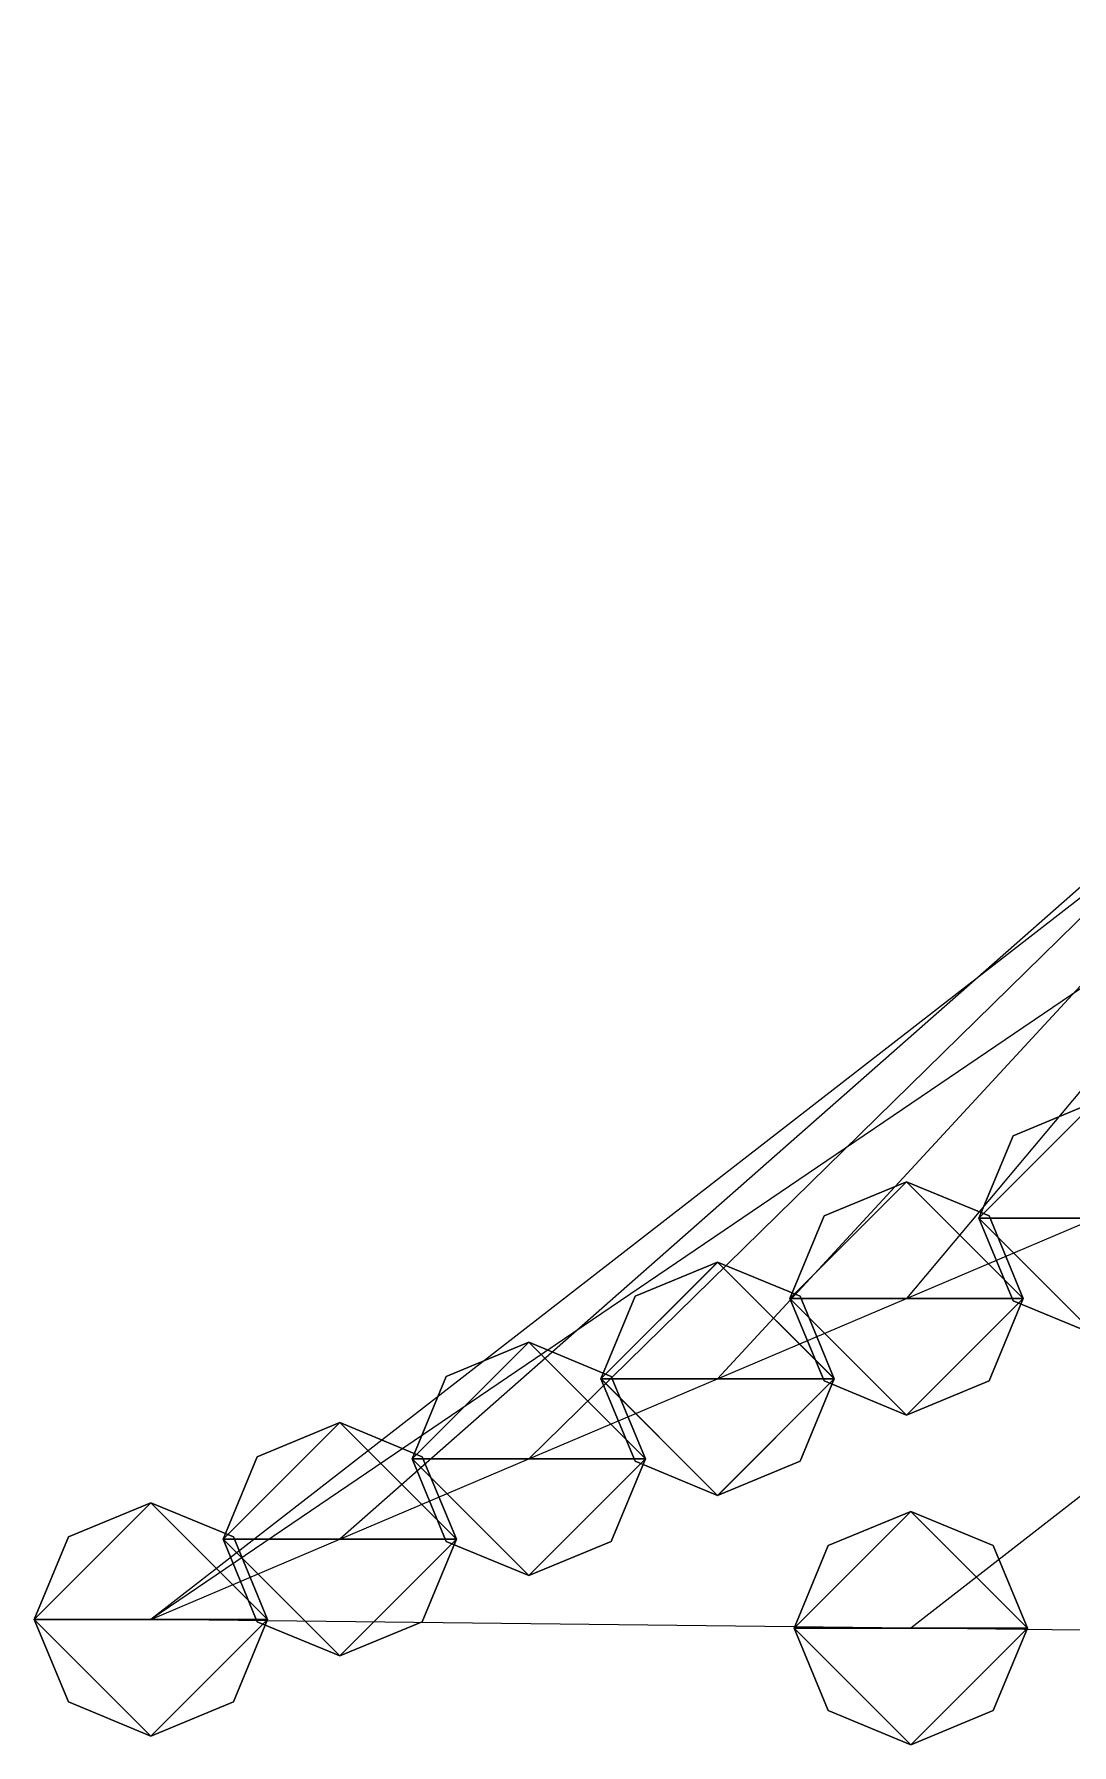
# Model space of a CAD drawing. Header units: metres. Extents: x -59 to 99, y -54 to 55.
# Drawn here: x -58.74 to -49.84, y -52.95 to -38.29 of the extents above; entities that cross this region are included whole.
import ezdxf

# ---------------------------------------------------------------- set-up
doc = ezdxf.new("R2010")
doc.units = ezdxf.units.M

msp = doc.modelspace()

# ---------------------------------------------------------------- linework, layer by layer
for p, q in [((-42.18656, -38.28588, -183.51486), (-51.258568, -49.121414, -187.83853)), ((-42.79889, -38.889984, -174.86116), (-52.877968, -49.809113, -177.99452)), ((-43.252502, -39.47351, -166.50565), (-54.497368, -50.496803, -168.15051)), ((-43.432953, -40.01529, -158.75272), (-56.116776, -51.1845, -158.3065)), ((-43.04078, -40.463684, -152.33978), (-57.736176, -51.872192, -148.46248)), ((-41.224747, -40.667046, -149.43506), (-57.736176, -51.872192, -148.46248)), ((-36.88044, -40.797417, -147.573), (-51.22329, -51.94668, -147.39627)), ((-49.639153, -47.433723, -197.68239), (-50.34626, -47.726616, -197.68243)), ((-49.639153, -47.433723, -197.68239), (-50.34626, -47.726616, -197.68243)), ((-49.639153, -47.433723, -197.68239), (-50.34626, -47.726616, -197.68243)), ((-50.34626, -47.726616, -197.68243), (-50.639153, -48.433723, -197.68256)), ((-50.34626, -47.726616, -197.68243), (-50.639153, -48.433723, -197.68256)), ((-50.34626, -47.726616, -197.68243), (-50.639153, -48.433723, -197.68256)), ((-51.258568, -48.121414, -187.83836), (-51.965675, -48.414307, -187.83841)), ((-51.258568, -48.121414, -187.83836), (-51.965675, -48.414307, -187.83841)), ((-51.258568, -48.121414, -187.83836), (-51.965675, -48.414307, -187.83841)), ((-50.55146, -48.414307, -187.83841), (-51.258568, -48.121414, -187.83836)), ((-50.55146, -48.414307, -187.83841), (-51.258568, -48.121414, -187.83836)), ((-50.55146, -48.414307, -187.83841), (-51.258568, -48.121414, -187.83836)), ((-51.965675, -48.414307, -187.83841), (-52.258568, -49.121414, -187.83853)), ((-51.965675, -48.414307, -187.83841), (-52.258568, -49.121414, -187.83853)), ((-51.965675, -48.414307, -187.83841), (-52.258568, -49.121414, -187.83853)), ((-51.258568, -49.121414, -187.83853), (-49.639153, -48.433723, -197.68256)), ((-50.639153, -48.433723, -197.68256), (-50.34626, -49.14083, -197.68268)), ((-50.639153, -48.433723, -197.68256), (-50.34626, -49.14083, -197.68268)), ((-50.639153, -48.433723, -197.68256), (-50.34626, -49.14083, -197.68268)), ((-50.258568, -49.121414, -187.83853), (-50.55146, -48.414307, -187.83841)), ((-50.258568, -49.121414, -187.83853), (-50.55146, -48.414307, -187.83841)), ((-50.258568, -49.121414, -187.83853), (-50.55146, -48.414307, -187.83841)), ((-52.877968, -48.809113, -177.99435), (-53.585075, -49.102005, -177.9944)), ((-52.877968, -48.809113, -177.99435), (-53.585075, -49.102005, -177.9944)), ((-52.877968, -48.809113, -177.99435), (-53.585075, -49.102005, -177.9944)), ((-52.17086, -49.102005, -177.9944), (-52.877968, -48.809113, -177.99435)), ((-52.17086, -49.102005, -177.9944), (-52.877968, -48.809113, -177.99435)), ((-52.17086, -49.102005, -177.9944), (-52.877968, -48.809113, -177.99435)), ((-53.585075, -49.102005, -177.9944), (-53.877968, -49.809113, -177.99452)), ((-53.585075, -49.102005, -177.9944), (-53.877968, -49.809113, -177.99452)), ((-53.585075, -49.102005, -177.9944), (-53.877968, -49.809113, -177.99452)), ((-51.877968, -49.809113, -177.99452), (-52.17086, -49.102005, -177.9944)), ((-51.877968, -49.809113, -177.99452), (-52.17086, -49.102005, -177.9944)), ((-51.877968, -49.809113, -177.99452), (-52.17086, -49.102005, -177.9944)), ((-52.877968, -49.809113, -177.99452), (-51.258568, -49.121414, -187.83853)), ((-52.258568, -49.121414, -187.83853), (-51.965675, -49.82852, -187.83865)), ((-52.258568, -49.121414, -187.83853), (-51.965675, -49.82852, -187.83865)), ((-52.258568, -49.121414, -187.83853), (-51.965675, -49.82852, -187.83865)), ((-50.55146, -49.82852, -187.83865), (-50.258568, -49.121414, -187.83853)), ((-50.55146, -49.82852, -187.83865), (-50.258568, -49.121414, -187.83853)), ((-50.55146, -49.82852, -187.83865), (-50.258568, -49.121414, -187.83853)), ((-50.34626, -49.14083, -197.68268), (-49.639153, -49.433723, -197.68272)), ((-50.34626, -49.14083, -197.68268), (-49.639153, -49.433723, -197.68272)), ((-50.34626, -49.14083, -197.68268), (-49.639153, -49.433723, -197.68272)), ((-54.497368, -49.496803, -168.15034), (-55.204475, -49.789696, -168.15039)), ((-54.497368, -49.496803, -168.15034), (-55.204475, -49.789696, -168.15039)), ((-54.497368, -49.496803, -168.15034), (-55.204475, -49.789696, -168.15039)), ((-53.79026, -49.789696, -168.15039), (-54.497368, -49.496803, -168.15034)), ((-53.79026, -49.789696, -168.15039), (-54.497368, -49.496803, -168.15034)), ((-53.79026, -49.789696, -168.15039), (-54.497368, -49.496803, -168.15034)), ((-55.204475, -49.789696, -168.15039), (-55.497368, -50.496803, -168.15051)), ((-55.204475, -49.789696, -168.15039), (-55.497368, -50.496803, -168.15051)), ((-55.204475, -49.789696, -168.15039), (-55.497368, -50.496803, -168.15051)), ((-54.497368, -50.496803, -168.15051), (-52.877968, -49.809113, -177.99452)), ((-53.877968, -49.809113, -177.99452), (-53.585075, -50.51622, -177.99464)), ((-53.877968, -49.809113, -177.99452), (-53.585075, -50.51622, -177.99464)), ((-53.877968, -49.809113, -177.99452), (-53.585075, -50.51622, -177.99464)), ((-53.497368, -50.496803, -168.15051), (-53.79026, -49.789696, -168.15039)), ((-53.497368, -50.496803, -168.15051), (-53.79026, -49.789696, -168.15039)), ((-53.497368, -50.496803, -168.15051), (-53.79026, -49.789696, -168.15039)), ((-52.17086, -50.51622, -177.99464), (-51.877968, -49.809113, -177.99452)), ((-52.17086, -50.51622, -177.99464), (-51.877968, -49.809113, -177.99452)), ((-52.17086, -50.51622, -177.99464), (-51.877968, -49.809113, -177.99452)), ((-51.965675, -49.82852, -187.83865), (-51.258568, -50.121414, -187.8387)), ((-51.965675, -49.82852, -187.83865), (-51.258568, -50.121414, -187.8387)), ((-51.965675, -49.82852, -187.83865), (-51.258568, -50.121414, -187.8387)), ((-51.258568, -50.121414, -187.8387), (-50.55146, -49.82852, -187.83865)), ((-51.258568, -50.121414, -187.8387), (-50.55146, -49.82852, -187.83865)), ((-51.258568, -50.121414, -187.8387), (-50.55146, -49.82852, -187.83865)), ((-56.116776, -50.1845, -158.30634), (-56.823883, -50.477394, -158.30638)), ((-56.116776, -50.1845, -158.30634), (-56.823883, -50.477394, -158.30638)), ((-56.116776, -50.1845, -158.30634), (-56.823883, -50.477394, -158.30638)), ((-55.409668, -50.477394, -158.30638), (-56.116776, -50.1845, -158.30634)), ((-55.409668, -50.477394, -158.30638), (-56.116776, -50.1845, -158.30634)), ((-55.409668, -50.477394, -158.30638), (-56.116776, -50.1845, -158.30634)), ((-56.823883, -50.477394, -158.30638), (-57.116776, -51.1845, -158.3065)), ((-56.823883, -50.477394, -158.30638), (-57.116776, -51.1845, -158.3065)), ((-56.823883, -50.477394, -158.30638), (-57.116776, -51.1845, -158.3065)), ((-56.116776, -51.1845, -158.3065), (-54.497368, -50.496803, -168.15051)), ((-55.497368, -50.496803, -168.15051), (-55.204475, -51.20391, -168.15063)), ((-55.497368, -50.496803, -168.15051), (-55.204475, -51.20391, -168.15063)), ((-55.497368, -50.496803, -168.15051), (-55.204475, -51.20391, -168.15063)), ((-55.116776, -51.1845, -158.3065), (-55.409668, -50.477394, -158.30638)), ((-55.116776, -51.1845, -158.3065), (-55.409668, -50.477394, -158.30638)), ((-55.116776, -51.1845, -158.3065), (-55.409668, -50.477394, -158.30638)), ((-53.79026, -51.20391, -168.15063), (-53.497368, -50.496803, -168.15051)), ((-53.79026, -51.20391, -168.15063), (-53.497368, -50.496803, -168.15051)), ((-53.79026, -51.20391, -168.15063), (-53.497368, -50.496803, -168.15051)), ((-53.585075, -50.51622, -177.99464), (-52.877968, -50.809113, -177.99469)), ((-53.585075, -50.51622, -177.99464), (-52.877968, -50.809113, -177.99469)), ((-53.585075, -50.51622, -177.99464), (-52.877968, -50.809113, -177.99469)), ((-52.877968, -50.809113, -177.99469), (-52.17086, -50.51622, -177.99464)), ((-52.877968, -50.809113, -177.99469), (-52.17086, -50.51622, -177.99464)), ((-52.877968, -50.809113, -177.99469), (-52.17086, -50.51622, -177.99464)), ((-57.736176, -50.872192, -148.46231), (-58.443283, -51.165085, -148.46236)), ((-57.736176, -50.872192, -148.46231), (-58.443283, -51.165085, -148.46236)), ((-57.736176, -50.872192, -148.46231), (-58.443283, -51.165085, -148.46236)), ((-57.736176, -50.872192, -148.46231), (-58.443283, -51.165085, -148.46236)), ((-57.736176, -50.872192, -148.46231), (-58.443283, -51.165085, -148.46236)), ((-57.736176, -50.872192, -148.46231), (-58.443283, -51.165085, -148.46236)), ((-57.029068, -51.165085, -148.46236), (-57.736176, -50.872192, -148.46231)), ((-57.029068, -51.165085, -148.46236), (-57.736176, -50.872192, -148.46231)), ((-57.029068, -51.165085, -148.46236), (-57.736176, -50.872192, -148.46231)), ((-57.029068, -51.165085, -148.46236), (-57.736176, -50.872192, -148.46231)), ((-57.029068, -51.165085, -148.46236), (-57.736176, -50.872192, -148.46231)), ((-57.029068, -51.165085, -148.46236), (-57.736176, -50.872192, -148.46231)), ((-51.22329, -50.94668, -147.3961), (-51.930397, -51.23957, -147.39615)), ((-51.22329, -50.94668, -147.3961), (-51.930397, -51.23957, -147.39615)), ((-51.22329, -50.94668, -147.3961), (-51.930397, -51.23957, -147.39615)), ((-50.516182, -51.23957, -147.39615), (-51.22329, -50.94668, -147.3961)), ((-50.516182, -51.23957, -147.39615), (-51.22329, -50.94668, -147.3961)), ((-50.516182, -51.23957, -147.39615), (-51.22329, -50.94668, -147.3961)), ((-58.443283, -51.165085, -148.46236), (-58.736176, -51.872192, -148.46248)), ((-58.443283, -51.165085, -148.46236), (-58.736176, -51.872192, -148.46248)), ((-58.443283, -51.165085, -148.46236), (-58.736176, -51.872192, -148.46248)), ((-58.443283, -51.165085, -148.46236), (-58.736176, -51.872192, -148.46248)), ((-58.443283, -51.165085, -148.46236), (-58.736176, -51.872192, -148.46248)), ((-58.443283, -51.165085, -148.46236), (-58.736176, -51.872192, -148.46248)), ((-56.736176, -51.872192, -148.46248), (-57.029068, -51.165085, -148.46236)), ((-56.736176, -51.872192, -148.46248), (-57.029068, -51.165085, -148.46236)), ((-56.736176, -51.872192, -148.46248), (-57.029068, -51.165085, -148.46236)), ((-56.736176, -51.872192, -148.46248), (-57.029068, -51.165085, -148.46236)), ((-56.736176, -51.872192, -148.46248), (-57.029068, -51.165085, -148.46236)), ((-56.736176, -51.872192, -148.46248), (-57.029068, -51.165085, -148.46236)), ((-57.736176, -51.872192, -148.46248), (-56.116776, -51.1845, -158.3065)), ((-57.116776, -51.1845, -158.3065), (-56.823883, -51.89161, -158.30663)), ((-57.116776, -51.1845, -158.3065), (-56.823883, -51.89161, -158.30663)), ((-57.116776, -51.1845, -158.3065), (-56.823883, -51.89161, -158.30663)), ((-55.409668, -51.89161, -158.30663), (-55.116776, -51.1845, -158.3065)), ((-55.409668, -51.89161, -158.30663), (-55.116776, -51.1845, -158.3065)), ((-55.409668, -51.89161, -158.30663), (-55.116776, -51.1845, -158.3065)), ((-55.204475, -51.20391, -168.15063), (-54.497368, -51.496803, -168.15068)), ((-55.204475, -51.20391, -168.15063), (-54.497368, -51.496803, -168.15068)), ((-55.204475, -51.20391, -168.15063), (-54.497368, -51.496803, -168.15068)), ((-54.497368, -51.496803, -168.15068), (-53.79026, -51.20391, -168.15063)), ((-54.497368, -51.496803, -168.15068), (-53.79026, -51.20391, -168.15063)), ((-54.497368, -51.496803, -168.15068), (-53.79026, -51.20391, -168.15063)), ((-51.930397, -51.23957, -147.39615), (-52.22329, -51.94668, -147.39627)), ((-51.930397, -51.23957, -147.39615), (-52.22329, -51.94668, -147.39627)), ((-51.930397, -51.23957, -147.39615), (-52.22329, -51.94668, -147.39627)), ((-50.22329, -51.94668, -147.39627), (-50.516182, -51.23957, -147.39615)), ((-50.22329, -51.94668, -147.39627), (-50.516182, -51.23957, -147.39615)), ((-50.22329, -51.94668, -147.39627), (-50.516182, -51.23957, -147.39615)), ((-58.736176, -51.872192, -148.46248), (-58.443283, -52.5793, -148.4626)), ((-58.736176, -51.872192, -148.46248), (-58.443283, -52.5793, -148.4626)), ((-58.736176, -51.872192, -148.46248), (-58.443283, -52.5793, -148.4626)), ((-58.736176, -51.872192, -148.46248), (-58.443283, -52.5793, -148.4626)), ((-58.736176, -51.872192, -148.46248), (-58.443283, -52.5793, -148.4626)), ((-58.736176, -51.872192, -148.46248), (-58.443283, -52.5793, -148.4626)), ((-51.22329, -51.94668, -147.39627), (-57.736176, -51.872192, -148.46248)), ((-57.736176, -51.872192, -148.46248), (-57.736176, -51.872192, -148.46248)), ((-57.029068, -52.5793, -148.4626), (-56.736176, -51.872192, -148.46248)), ((-57.029068, -52.5793, -148.4626), (-56.736176, -51.872192, -148.46248)), ((-57.029068, -52.5793, -148.4626), (-56.736176, -51.872192, -148.46248)), ((-57.029068, -52.5793, -148.4626), (-56.736176, -51.872192, -148.46248)), ((-57.029068, -52.5793, -148.4626), (-56.736176, -51.872192, -148.46248)), ((-57.029068, -52.5793, -148.4626), (-56.736176, -51.872192, -148.46248)), ((-56.823883, -51.89161, -158.30663), (-56.116776, -52.1845, -158.30667)), ((-56.823883, -51.89161, -158.30663), (-56.116776, -52.1845, -158.30667)), ((-56.823883, -51.89161, -158.30663), (-56.116776, -52.1845, -158.30667)), ((-56.116776, -52.1845, -158.30667), (-55.409668, -51.89161, -158.30663)), ((-56.116776, -52.1845, -158.30667), (-55.409668, -51.89161, -158.30663)), ((-56.116776, -52.1845, -158.30667), (-55.409668, -51.89161, -158.30663)), ((-52.22329, -51.94668, -147.39627), (-51.930397, -52.653786, -147.3964)), ((-52.22329, -51.94668, -147.39627), (-51.930397, -52.653786, -147.3964)), ((-52.22329, -51.94668, -147.39627), (-51.930397, -52.653786, -147.3964)), ((-44.71041, -52.021164, -146.33006), (-51.22329, -51.94668, -147.39627)), ((-50.516182, -52.653786, -147.3964), (-50.22329, -51.94668, -147.39627)), ((-50.516182, -52.653786, -147.3964), (-50.22329, -51.94668, -147.39627)), ((-50.516182, -52.653786, -147.3964), (-50.22329, -51.94668, -147.39627)), ((-58.443283, -52.5793, -148.4626), (-57.736176, -52.872192, -148.46265)), ((-58.443283, -52.5793, -148.4626), (-57.736176, -52.872192, -148.46265)), ((-58.443283, -52.5793, -148.4626), (-57.736176, -52.872192, -148.46265)), ((-58.443283, -52.5793, -148.4626), (-57.736176, -52.872192, -148.46265)), ((-58.443283, -52.5793, -148.4626), (-57.736176, -52.872192, -148.46265)), ((-58.443283, -52.5793, -148.4626), (-57.736176, -52.872192, -148.46265)), ((-57.736176, -52.872192, -148.46265), (-57.029068, -52.5793, -148.4626)), ((-57.736176, -52.872192, -148.46265), (-57.029068, -52.5793, -148.4626)), ((-57.736176, -52.872192, -148.46265), (-57.029068, -52.5793, -148.4626)), ((-57.736176, -52.872192, -148.46265), (-57.029068, -52.5793, -148.4626)), ((-57.736176, -52.872192, -148.46265), (-57.029068, -52.5793, -148.4626)), ((-57.736176, -52.872192, -148.46265), (-57.029068, -52.5793, -148.4626)), ((-51.930397, -52.653786, -147.3964), (-51.22329, -52.94668, -147.39644)), ((-51.930397, -52.653786, -147.3964), (-51.22329, -52.94668, -147.39644)), ((-51.930397, -52.653786, -147.3964), (-51.22329, -52.94668, -147.39644)), ((-51.22329, -52.94668, -147.39644), (-50.516182, -52.653786, -147.3964)), ((-51.22329, -52.94668, -147.39644), (-50.516182, -52.653786, -147.3964)), ((-51.22329, -52.94668, -147.39644), (-50.516182, -52.653786, -147.3964))]:
    msp.add_line(p, q)
for points in [[(-50.639153, -48.433723, -197.68256), (-50.34626, -47.726616, -197.68243), (-49.639153, -47.433723, -197.68239), (-49.639053, -47.433624, -197.68228)], [(-50.639153, -48.433723, -197.68256), (-50.34626, -47.726616, -197.68243), (-49.639153, -47.433723, -197.68239), (-49.639053, -47.433624, -197.68228)], [(-50.639153, -48.433723, -197.68256), (-50.34626, -47.726616, -197.68243), (-49.639153, -47.433723, -197.68239), (-49.639053, -47.433624, -197.68228)], [(-50.639153, -48.433723, -197.68256), (-49.639153, -47.433723, -197.68239), (-48.639153, -48.433723, -197.68256), (-48.639053, -48.433624, -197.68245)], [(-50.639153, -48.433723, -197.68256), (-49.639153, -47.433723, -197.68239), (-48.639153, -48.433723, -197.68256), (-48.639053, -48.433624, -197.68245)], [(-50.639153, -48.433723, -197.68256), (-49.639153, -47.433723, -197.68239), (-48.639153, -48.433723, -197.68256), (-48.639053, -48.433624, -197.68245)], [(-52.258568, -49.121414, -187.83853), (-51.965675, -48.414307, -187.83841), (-51.258568, -48.121414, -187.83836), (-51.25847, -48.121315, -187.83826)], [(-52.258568, -49.121414, -187.83853), (-51.965675, -48.414307, -187.83841), (-51.258568, -48.121414, -187.83836), (-51.25847, -48.121315, -187.83826)], [(-52.258568, -49.121414, -187.83853), (-51.965675, -48.414307, -187.83841), (-51.258568, -48.121414, -187.83836), (-51.25847, -48.121315, -187.83826)], [(-52.258568, -49.121414, -187.83853), (-51.258568, -48.121414, -187.83836), (-50.258568, -49.121414, -187.83853), (-50.25847, -49.121315, -187.83842)], [(-52.258568, -49.121414, -187.83853), (-51.258568, -48.121414, -187.83836), (-50.258568, -49.121414, -187.83853), (-50.25847, -49.121315, -187.83842)], [(-52.258568, -49.121414, -187.83853), (-51.258568, -48.121414, -187.83836), (-50.258568, -49.121414, -187.83853), (-50.25847, -49.121315, -187.83842)], [(-51.258568, -48.121414, -187.83836), (-50.55146, -48.414307, -187.83841), (-50.258568, -49.121414, -187.83853), (-50.25847, -49.121315, -187.83842)], [(-51.258568, -48.121414, -187.83836), (-50.55146, -48.414307, -187.83841), (-50.258568, -49.121414, -187.83853), (-50.25847, -49.121315, -187.83842)], [(-51.258568, -48.121414, -187.83836), (-50.55146, -48.414307, -187.83841), (-50.258568, -49.121414, -187.83853), (-50.25847, -49.121315, -187.83842)], [(-49.639153, -49.433723, -197.68272), (-50.34626, -49.14083, -197.68268), (-50.639153, -48.433723, -197.68256), (-50.639053, -48.433624, -197.68245)], [(-48.639153, -48.433723, -197.68256), (-49.639153, -49.433723, -197.68272), (-50.639153, -48.433723, -197.68256), (-50.639053, -48.433624, -197.68245)], [(-49.639153, -49.433723, -197.68272), (-50.34626, -49.14083, -197.68268), (-50.639153, -48.433723, -197.68256), (-50.639053, -48.433624, -197.68245)], [(-48.639153, -48.433723, -197.68256), (-49.639153, -49.433723, -197.68272), (-50.639153, -48.433723, -197.68256), (-50.639053, -48.433624, -197.68245)], [(-49.639153, -49.433723, -197.68272), (-50.34626, -49.14083, -197.68268), (-50.639153, -48.433723, -197.68256), (-50.639053, -48.433624, -197.68245)], [(-48.639153, -48.433723, -197.68256), (-49.639153, -49.433723, -197.68272), (-50.639153, -48.433723, -197.68256), (-50.639053, -48.433624, -197.68245)], [(-53.877968, -49.809113, -177.99452), (-53.585075, -49.102005, -177.9944), (-52.877968, -48.809113, -177.99435), (-52.87787, -48.809013, -177.99425)], [(-53.877968, -49.809113, -177.99452), (-53.585075, -49.102005, -177.9944), (-52.877968, -48.809113, -177.99435), (-52.87787, -48.809013, -177.99425)], [(-53.877968, -49.809113, -177.99452), (-53.585075, -49.102005, -177.9944), (-52.877968, -48.809113, -177.99435), (-52.87787, -48.809013, -177.99425)], [(-53.877968, -49.809113, -177.99452), (-52.877968, -48.809113, -177.99435), (-51.877968, -49.809113, -177.99452), (-51.87787, -49.809013, -177.99442)], [(-53.877968, -49.809113, -177.99452), (-52.877968, -48.809113, -177.99435), (-51.877968, -49.809113, -177.99452), (-51.87787, -49.809013, -177.99442)], [(-53.877968, -49.809113, -177.99452), (-52.877968, -48.809113, -177.99435), (-51.877968, -49.809113, -177.99452), (-51.87787, -49.809013, -177.99442)], [(-52.877968, -48.809113, -177.99435), (-52.17086, -49.102005, -177.9944), (-51.877968, -49.809113, -177.99452), (-51.87787, -49.809013, -177.99442)], [(-52.877968, -48.809113, -177.99435), (-52.17086, -49.102005, -177.9944), (-51.877968, -49.809113, -177.99452), (-51.87787, -49.809013, -177.99442)], [(-52.877968, -48.809113, -177.99435), (-52.17086, -49.102005, -177.9944), (-51.877968, -49.809113, -177.99452), (-51.87787, -49.809013, -177.99442)], [(-51.258568, -50.121414, -187.8387), (-51.965675, -49.82852, -187.83865), (-52.258568, -49.121414, -187.83853), (-52.25847, -49.121315, -187.83842)], [(-50.258568, -49.121414, -187.83853), (-51.258568, -50.121414, -187.8387), (-52.258568, -49.121414, -187.83853), (-52.25847, -49.121315, -187.83842)], [(-51.258568, -50.121414, -187.8387), (-51.965675, -49.82852, -187.83865), (-52.258568, -49.121414, -187.83853), (-52.25847, -49.121315, -187.83842)], [(-50.258568, -49.121414, -187.83853), (-51.258568, -50.121414, -187.8387), (-52.258568, -49.121414, -187.83853), (-52.25847, -49.121315, -187.83842)], [(-51.258568, -50.121414, -187.8387), (-51.965675, -49.82852, -187.83865), (-52.258568, -49.121414, -187.83853), (-52.25847, -49.121315, -187.83842)], [(-50.258568, -49.121414, -187.83853), (-51.258568, -50.121414, -187.8387), (-52.258568, -49.121414, -187.83853), (-52.25847, -49.121315, -187.83842)], [(-50.258568, -49.121414, -187.83853), (-50.55146, -49.82852, -187.83865), (-51.258568, -50.121414, -187.8387), (-51.25847, -50.121315, -187.8386)], [(-50.258568, -49.121414, -187.83853), (-50.55146, -49.82852, -187.83865), (-51.258568, -50.121414, -187.8387), (-51.25847, -50.121315, -187.8386)], [(-50.258568, -49.121414, -187.83853), (-50.55146, -49.82852, -187.83865), (-51.258568, -50.121414, -187.8387), (-51.25847, -50.121315, -187.8386)], [(-55.497368, -50.496803, -168.15051), (-55.204475, -49.789696, -168.15039), (-54.497368, -49.496803, -168.15034), (-54.49727, -49.496704, -168.15024)], [(-55.497368, -50.496803, -168.15051), (-55.204475, -49.789696, -168.15039), (-54.497368, -49.496803, -168.15034), (-54.49727, -49.496704, -168.15024)], [(-55.497368, -50.496803, -168.15051), (-55.204475, -49.789696, -168.15039), (-54.497368, -49.496803, -168.15034), (-54.49727, -49.496704, -168.15024)], [(-55.497368, -50.496803, -168.15051), (-54.497368, -49.496803, -168.15034), (-53.497368, -50.496803, -168.15051), (-53.49727, -50.496704, -168.1504)], [(-55.497368, -50.496803, -168.15051), (-54.497368, -49.496803, -168.15034), (-53.497368, -50.496803, -168.15051), (-53.49727, -50.496704, -168.1504)], [(-55.497368, -50.496803, -168.15051), (-54.497368, -49.496803, -168.15034), (-53.497368, -50.496803, -168.15051), (-53.49727, -50.496704, -168.1504)], [(-54.497368, -49.496803, -168.15034), (-53.79026, -49.789696, -168.15039), (-53.497368, -50.496803, -168.15051), (-53.49727, -50.496704, -168.1504)], [(-54.497368, -49.496803, -168.15034), (-53.79026, -49.789696, -168.15039), (-53.497368, -50.496803, -168.15051), (-53.49727, -50.496704, -168.1504)], [(-54.497368, -49.496803, -168.15034), (-53.79026, -49.789696, -168.15039), (-53.497368, -50.496803, -168.15051), (-53.49727, -50.496704, -168.1504)], [(-52.877968, -50.809113, -177.99469), (-53.585075, -50.51622, -177.99464), (-53.877968, -49.809113, -177.99452), (-53.87787, -49.809013, -177.99442)], [(-51.877968, -49.809113, -177.99452), (-52.877968, -50.809113, -177.99469), (-53.877968, -49.809113, -177.99452), (-53.87787, -49.809013, -177.99442)], [(-52.877968, -50.809113, -177.99469), (-53.585075, -50.51622, -177.99464), (-53.877968, -49.809113, -177.99452), (-53.87787, -49.809013, -177.99442)], [(-51.877968, -49.809113, -177.99452), (-52.877968, -50.809113, -177.99469), (-53.877968, -49.809113, -177.99452), (-53.87787, -49.809013, -177.99442)], [(-52.877968, -50.809113, -177.99469), (-53.585075, -50.51622, -177.99464), (-53.877968, -49.809113, -177.99452), (-53.87787, -49.809013, -177.99442)], [(-51.877968, -49.809113, -177.99452), (-52.877968, -50.809113, -177.99469), (-53.877968, -49.809113, -177.99452), (-53.87787, -49.809013, -177.99442)], [(-51.877968, -49.809113, -177.99452), (-52.17086, -50.51622, -177.99464), (-52.877968, -50.809113, -177.99469), (-52.87787, -50.809013, -177.99458)], [(-51.877968, -49.809113, -177.99452), (-52.17086, -50.51622, -177.99464), (-52.877968, -50.809113, -177.99469), (-52.87787, -50.809013, -177.99458)], [(-51.877968, -49.809113, -177.99452), (-52.17086, -50.51622, -177.99464), (-52.877968, -50.809113, -177.99469), (-52.87787, -50.809013, -177.99458)], [(-57.116776, -51.1845, -158.3065), (-56.823883, -50.477394, -158.30638), (-56.116776, -50.1845, -158.30634), (-56.116676, -50.184402, -158.30623)], [(-57.116776, -51.1845, -158.3065), (-56.823883, -50.477394, -158.30638), (-56.116776, -50.1845, -158.30634), (-56.116676, -50.184402, -158.30623)], [(-57.116776, -51.1845, -158.3065), (-56.823883, -50.477394, -158.30638), (-56.116776, -50.1845, -158.30634), (-56.116676, -50.184402, -158.30623)], [(-57.116776, -51.1845, -158.3065), (-56.116776, -50.1845, -158.30634), (-55.116776, -51.1845, -158.3065), (-55.116676, -51.184402, -158.3064)], [(-57.116776, -51.1845, -158.3065), (-56.116776, -50.1845, -158.30634), (-55.116776, -51.1845, -158.3065), (-55.116676, -51.184402, -158.3064)], [(-57.116776, -51.1845, -158.3065), (-56.116776, -50.1845, -158.30634), (-55.116776, -51.1845, -158.3065), (-55.116676, -51.184402, -158.3064)], [(-56.116776, -50.1845, -158.30634), (-55.409668, -50.477394, -158.30638), (-55.116776, -51.1845, -158.3065), (-55.116676, -51.184402, -158.3064)], [(-56.116776, -50.1845, -158.30634), (-55.409668, -50.477394, -158.30638), (-55.116776, -51.1845, -158.3065), (-55.116676, -51.184402, -158.3064)], [(-56.116776, -50.1845, -158.30634), (-55.409668, -50.477394, -158.30638), (-55.116776, -51.1845, -158.3065), (-55.116676, -51.184402, -158.3064)], [(-54.497368, -51.496803, -168.15068), (-55.204475, -51.20391, -168.15063), (-55.497368, -50.496803, -168.15051), (-55.49727, -50.496704, -168.1504)], [(-53.497368, -50.496803, -168.15051), (-54.497368, -51.496803, -168.15068), (-55.497368, -50.496803, -168.15051), (-55.49727, -50.496704, -168.1504)], [(-54.497368, -51.496803, -168.15068), (-55.204475, -51.20391, -168.15063), (-55.497368, -50.496803, -168.15051), (-55.49727, -50.496704, -168.1504)], [(-53.497368, -50.496803, -168.15051), (-54.497368, -51.496803, -168.15068), (-55.497368, -50.496803, -168.15051), (-55.49727, -50.496704, -168.1504)], [(-54.497368, -51.496803, -168.15068), (-55.204475, -51.20391, -168.15063), (-55.497368, -50.496803, -168.15051), (-55.49727, -50.496704, -168.1504)], [(-53.497368, -50.496803, -168.15051), (-54.497368, -51.496803, -168.15068), (-55.497368, -50.496803, -168.15051), (-55.49727, -50.496704, -168.1504)], [(-53.497368, -50.496803, -168.15051), (-53.79026, -51.20391, -168.15063), (-54.497368, -51.496803, -168.15068), (-54.49727, -51.496704, -168.15057)], [(-53.497368, -50.496803, -168.15051), (-53.79026, -51.20391, -168.15063), (-54.497368, -51.496803, -168.15068), (-54.49727, -51.496704, -168.15057)], [(-53.497368, -50.496803, -168.15051), (-53.79026, -51.20391, -168.15063), (-54.497368, -51.496803, -168.15068), (-54.49727, -51.496704, -168.15057)], [(-58.736176, -51.872192, -148.46248), (-58.443283, -51.165085, -148.46236), (-57.736176, -50.872192, -148.46231), (-57.736076, -50.872093, -148.4622)], [(-58.736176, -51.872192, -148.46248), (-58.443283, -51.165085, -148.46236), (-57.736176, -50.872192, -148.46231), (-57.736076, -50.872093, -148.4622)], [(-58.736176, -51.872192, -148.46248), (-58.443283, -51.165085, -148.46236), (-57.736176, -50.872192, -148.46231), (-57.736076, -50.872093, -148.4622)], [(-58.736176, -51.872192, -148.46248), (-58.443283, -51.165085, -148.46236), (-57.736176, -50.872192, -148.46231), (-57.736076, -50.872093, -148.4622)], [(-58.736176, -51.872192, -148.46248), (-58.443283, -51.165085, -148.46236), (-57.736176, -50.872192, -148.46231), (-57.736076, -50.872093, -148.4622)], [(-58.736176, -51.872192, -148.46248), (-58.443283, -51.165085, -148.46236), (-57.736176, -50.872192, -148.46231), (-57.736076, -50.872093, -148.4622)], [(-58.736176, -51.872192, -148.46248), (-57.736176, -50.872192, -148.46231), (-56.736176, -51.872192, -148.46248), (-56.736076, -51.872093, -148.46237)], [(-58.736176, -51.872192, -148.46248), (-57.736176, -50.872192, -148.46231), (-56.736176, -51.872192, -148.46248), (-56.736076, -51.872093, -148.46237)], [(-58.736176, -51.872192, -148.46248), (-57.736176, -50.872192, -148.46231), (-56.736176, -51.872192, -148.46248), (-56.736076, -51.872093, -148.46237)], [(-58.736176, -51.872192, -148.46248), (-57.736176, -50.872192, -148.46231), (-56.736176, -51.872192, -148.46248), (-56.736076, -51.872093, -148.46237)], [(-58.736176, -51.872192, -148.46248), (-57.736176, -50.872192, -148.46231), (-56.736176, -51.872192, -148.46248), (-56.736076, -51.872093, -148.46237)], [(-58.736176, -51.872192, -148.46248), (-57.736176, -50.872192, -148.46231), (-56.736176, -51.872192, -148.46248), (-56.736076, -51.872093, -148.46237)], [(-57.736176, -50.872192, -148.46231), (-57.029068, -51.165085, -148.46236), (-56.736176, -51.872192, -148.46248), (-56.736076, -51.872093, -148.46237)], [(-57.736176, -50.872192, -148.46231), (-57.029068, -51.165085, -148.46236), (-56.736176, -51.872192, -148.46248), (-56.736076, -51.872093, -148.46237)], [(-57.736176, -50.872192, -148.46231), (-57.029068, -51.165085, -148.46236), (-56.736176, -51.872192, -148.46248), (-56.736076, -51.872093, -148.46237)], [(-57.736176, -50.872192, -148.46231), (-57.029068, -51.165085, -148.46236), (-56.736176, -51.872192, -148.46248), (-56.736076, -51.872093, -148.46237)], [(-57.736176, -50.872192, -148.46231), (-57.029068, -51.165085, -148.46236), (-56.736176, -51.872192, -148.46248), (-56.736076, -51.872093, -148.46237)], [(-57.736176, -50.872192, -148.46231), (-57.029068, -51.165085, -148.46236), (-56.736176, -51.872192, -148.46248), (-56.736076, -51.872093, -148.46237)], [(-52.22329, -51.94668, -147.39627), (-51.930397, -51.23957, -147.39615), (-51.22329, -50.94668, -147.3961), (-51.22319, -50.94658, -147.396)], [(-52.22329, -51.94668, -147.39627), (-51.930397, -51.23957, -147.39615), (-51.22329, -50.94668, -147.3961), (-51.22319, -50.94658, -147.396)], [(-52.22329, -51.94668, -147.39627), (-51.930397, -51.23957, -147.39615), (-51.22329, -50.94668, -147.3961), (-51.22319, -50.94658, -147.396)], [(-52.22329, -51.94668, -147.39627), (-51.22329, -50.94668, -147.3961), (-50.22329, -51.94668, -147.39627), (-50.22319, -51.94658, -147.39616)], [(-52.22329, -51.94668, -147.39627), (-51.22329, -50.94668, -147.3961), (-50.22329, -51.94668, -147.39627), (-50.22319, -51.94658, -147.39616)], [(-52.22329, -51.94668, -147.39627), (-51.22329, -50.94668, -147.3961), (-50.22329, -51.94668, -147.39627), (-50.22319, -51.94658, -147.39616)], [(-51.22329, -50.94668, -147.3961), (-50.516182, -51.23957, -147.39615), (-50.22329, -51.94668, -147.39627), (-50.22319, -51.94658, -147.39616)], [(-51.22329, -50.94668, -147.3961), (-50.516182, -51.23957, -147.39615), (-50.22329, -51.94668, -147.39627), (-50.22319, -51.94658, -147.39616)], [(-51.22329, -50.94668, -147.3961), (-50.516182, -51.23957, -147.39615), (-50.22329, -51.94668, -147.39627), (-50.22319, -51.94658, -147.39616)], [(-56.116776, -52.1845, -158.30667), (-56.823883, -51.89161, -158.30663), (-57.116776, -51.1845, -158.3065), (-57.116676, -51.184402, -158.3064)], [(-55.116776, -51.1845, -158.3065), (-56.116776, -52.1845, -158.30667), (-57.116776, -51.1845, -158.3065), (-57.116676, -51.184402, -158.3064)], [(-56.116776, -52.1845, -158.30667), (-56.823883, -51.89161, -158.30663), (-57.116776, -51.1845, -158.3065), (-57.116676, -51.184402, -158.3064)], [(-55.116776, -51.1845, -158.3065), (-56.116776, -52.1845, -158.30667), (-57.116776, -51.1845, -158.3065), (-57.116676, -51.184402, -158.3064)], [(-56.116776, -52.1845, -158.30667), (-56.823883, -51.89161, -158.30663), (-57.116776, -51.1845, -158.3065), (-57.116676, -51.184402, -158.3064)], [(-55.116776, -51.1845, -158.3065), (-56.116776, -52.1845, -158.30667), (-57.116776, -51.1845, -158.3065), (-57.116676, -51.184402, -158.3064)], [(-55.116776, -51.1845, -158.3065), (-55.409668, -51.89161, -158.30663), (-56.116776, -52.1845, -158.30667), (-56.116676, -52.184402, -158.30656)], [(-55.116776, -51.1845, -158.3065), (-55.409668, -51.89161, -158.30663), (-56.116776, -52.1845, -158.30667), (-56.116676, -52.184402, -158.30656)], [(-55.116776, -51.1845, -158.3065), (-55.409668, -51.89161, -158.30663), (-56.116776, -52.1845, -158.30667), (-56.116676, -52.184402, -158.30656)], [(-57.736176, -52.872192, -148.46265), (-58.443283, -52.5793, -148.4626), (-58.736176, -51.872192, -148.46248), (-58.736076, -51.872093, -148.46237)], [(-56.736176, -51.872192, -148.46248), (-57.736176, -52.872192, -148.46265), (-58.736176, -51.872192, -148.46248), (-58.736076, -51.872093, -148.46237)], [(-57.736176, -52.872192, -148.46265), (-58.443283, -52.5793, -148.4626), (-58.736176, -51.872192, -148.46248), (-58.736076, -51.872093, -148.46237)], [(-56.736176, -51.872192, -148.46248), (-57.736176, -52.872192, -148.46265), (-58.736176, -51.872192, -148.46248), (-58.736076, -51.872093, -148.46237)], [(-57.736176, -52.872192, -148.46265), (-58.443283, -52.5793, -148.4626), (-58.736176, -51.872192, -148.46248), (-58.736076, -51.872093, -148.46237)], [(-56.736176, -51.872192, -148.46248), (-57.736176, -52.872192, -148.46265), (-58.736176, -51.872192, -148.46248), (-58.736076, -51.872093, -148.46237)], [(-57.736176, -52.872192, -148.46265), (-58.443283, -52.5793, -148.4626), (-58.736176, -51.872192, -148.46248), (-58.736076, -51.872093, -148.46237)], [(-56.736176, -51.872192, -148.46248), (-57.736176, -52.872192, -148.46265), (-58.736176, -51.872192, -148.46248), (-58.736076, -51.872093, -148.46237)], [(-57.736176, -52.872192, -148.46265), (-58.443283, -52.5793, -148.4626), (-58.736176, -51.872192, -148.46248), (-58.736076, -51.872093, -148.46237)], [(-56.736176, -51.872192, -148.46248), (-57.736176, -52.872192, -148.46265), (-58.736176, -51.872192, -148.46248), (-58.736076, -51.872093, -148.46237)], [(-57.736176, -52.872192, -148.46265), (-58.443283, -52.5793, -148.4626), (-58.736176, -51.872192, -148.46248), (-58.736076, -51.872093, -148.46237)], [(-56.736176, -51.872192, -148.46248), (-57.736176, -52.872192, -148.46265), (-58.736176, -51.872192, -148.46248), (-58.736076, -51.872093, -148.46237)], [(-56.736176, -51.872192, -148.46248), (-57.029068, -52.5793, -148.4626), (-57.736176, -52.872192, -148.46265), (-57.736076, -52.872093, -148.46254)], [(-56.736176, -51.872192, -148.46248), (-57.029068, -52.5793, -148.4626), (-57.736176, -52.872192, -148.46265), (-57.736076, -52.872093, -148.46254)], [(-56.736176, -51.872192, -148.46248), (-57.029068, -52.5793, -148.4626), (-57.736176, -52.872192, -148.46265), (-57.736076, -52.872093, -148.46254)], [(-56.736176, -51.872192, -148.46248), (-57.029068, -52.5793, -148.4626), (-57.736176, -52.872192, -148.46265), (-57.736076, -52.872093, -148.46254)], [(-56.736176, -51.872192, -148.46248), (-57.029068, -52.5793, -148.4626), (-57.736176, -52.872192, -148.46265), (-57.736076, -52.872093, -148.46254)], [(-56.736176, -51.872192, -148.46248), (-57.029068, -52.5793, -148.4626), (-57.736176, -52.872192, -148.46265), (-57.736076, -52.872093, -148.46254)], [(-51.22329, -52.94668, -147.39644), (-51.930397, -52.653786, -147.3964), (-52.22329, -51.94668, -147.39627), (-52.22319, -51.94658, -147.39616)], [(-50.22329, -51.94668, -147.39627), (-51.22329, -52.94668, -147.39644), (-52.22329, -51.94668, -147.39627), (-52.22319, -51.94658, -147.39616)], [(-51.22329, -52.94668, -147.39644), (-51.930397, -52.653786, -147.3964), (-52.22329, -51.94668, -147.39627), (-52.22319, -51.94658, -147.39616)], [(-50.22329, -51.94668, -147.39627), (-51.22329, -52.94668, -147.39644), (-52.22329, -51.94668, -147.39627), (-52.22319, -51.94658, -147.39616)], [(-51.22329, -52.94668, -147.39644), (-51.930397, -52.653786, -147.3964), (-52.22329, -51.94668, -147.39627), (-52.22319, -51.94658, -147.39616)], [(-50.22329, -51.94668, -147.39627), (-51.22329, -52.94668, -147.39644), (-52.22329, -51.94668, -147.39627), (-52.22319, -51.94658, -147.39616)], [(-50.22329, -51.94668, -147.39627), (-50.516182, -52.653786, -147.3964), (-51.22329, -52.94668, -147.39644), (-51.22319, -52.94658, -147.39633)], [(-50.22329, -51.94668, -147.39627), (-50.516182, -52.653786, -147.3964), (-51.22329, -52.94668, -147.39644), (-51.22319, -52.94658, -147.39633)], [(-50.22329, -51.94668, -147.39627), (-50.516182, -52.653786, -147.3964), (-51.22329, -52.94668, -147.39644), (-51.22319, -52.94658, -147.39633)]]:
    msp.add_3dface(points)

doc.saveas('drawing.dxf')
